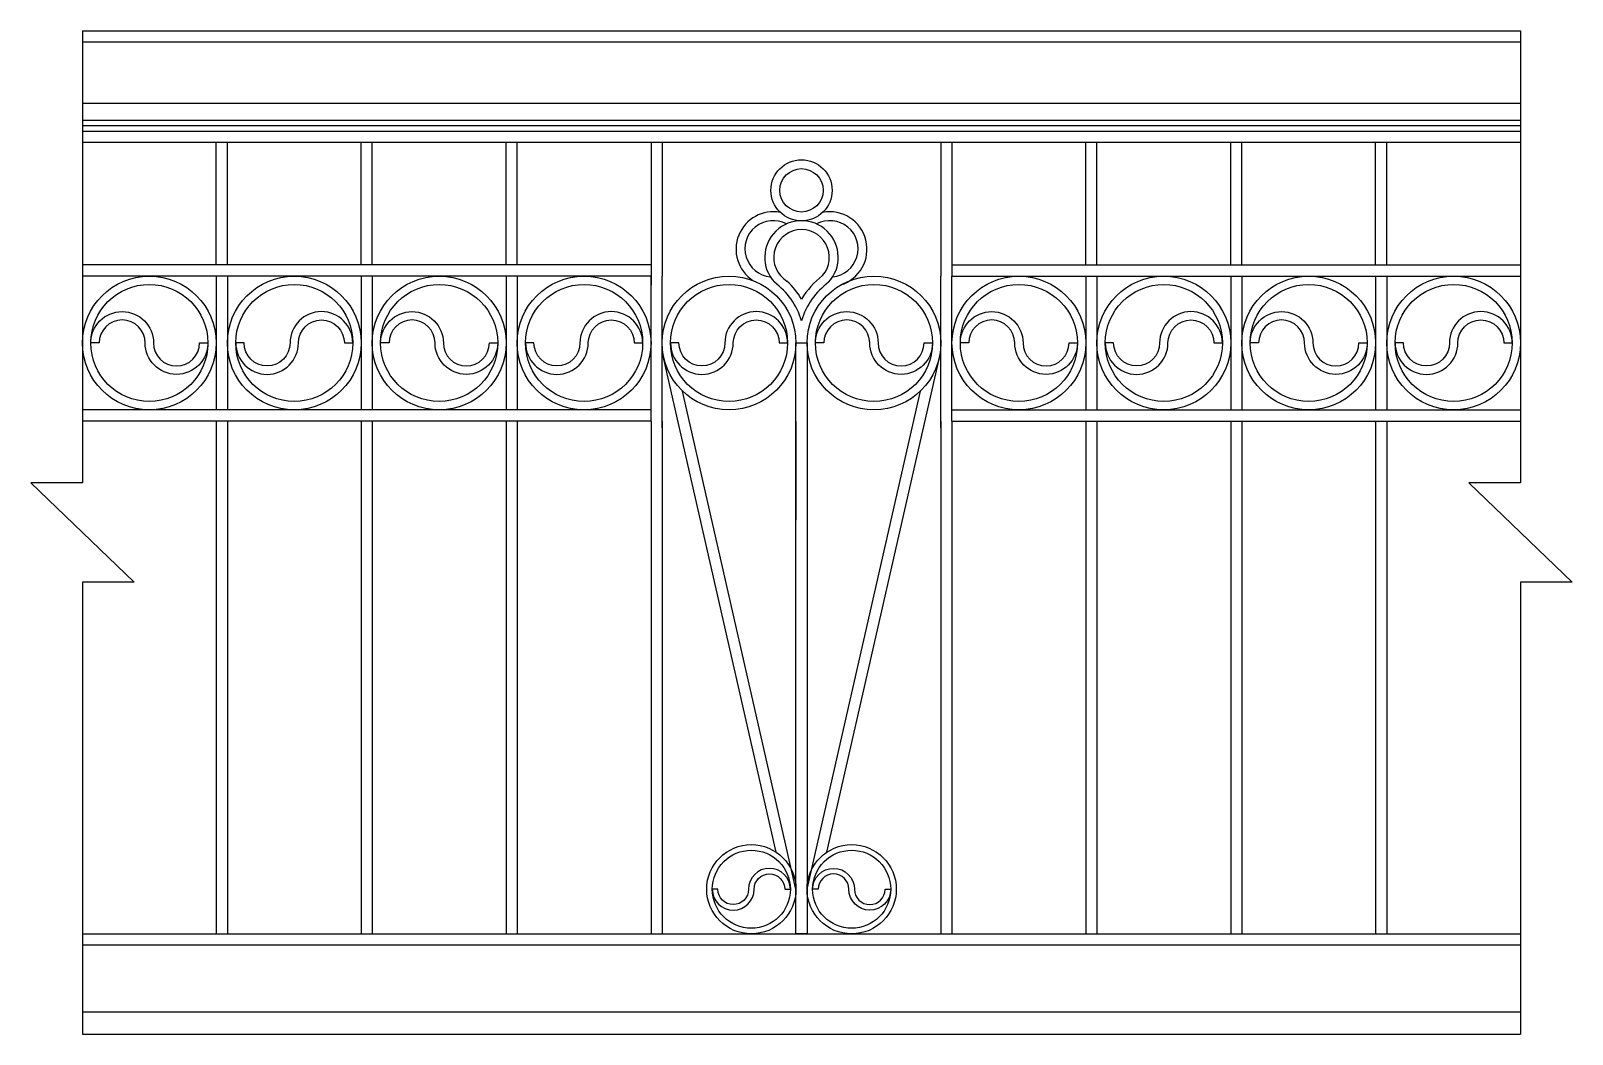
# Model space of a CAD drawing. Header units: metres. Extents: x 630 to 2012, y 1823 to 2723.
import ezdxf

# ---------------------------------------------------------------- set-up
doc = ezdxf.new("R2010")
doc.units = ezdxf.units.M
for name, color, linetype in [('2', 2, 'Continuous'), ('3', 3, 'Continuous'), ('4', 4, 'Continuous'), ('7', 7, 'Continuous')]:
    doc.layers.add(name, color=color, linetype=linetype)

msp = doc.modelspace()

# ---------------------------------------------------------------- linework, layer by layer
at = {"layer": '2'}
msp.add_line((675.99, 1822.63), (1965.99, 1822.63), dxfattribs=at)
at = {"layer": '3'}
for p, q in [((675.99, 2712.63), (1965.99, 2712.63)), ((675.99, 2642.63), (1965.99, 2642.63)), ((675.99, 2637.63), (1965.99, 2637.63)), ((675.99, 2632.63), (1965.99, 2632.63)), ((1185.99, 2512.63), (675.99, 2512.63)), ((1185.99, 2502.63), (675.99, 2502.63)), ((1185.99, 2372.63), (1185.99, 2502.63)), ((1195.99, 2366.53), (1195.99, 2502.63)), ((1445.99, 2366.53), (1445.99, 2502.63)), ((1455.99, 2512.63), (1965.99, 2512.63)), ((1455.99, 2502.63), (1965.99, 2502.63)), ((1455.99, 2372.63), (1455.99, 2502.63)), ((1298.16, 1985.92), (1195.99, 2434.77)), ((1343.83, 1985.92), (1445.99, 2434.77)), ((1315.99, 1952.63), (1214.28, 2399.5)), ((1325.99, 1952.63), (1427.71, 2399.5)), ((1185.99, 2382.63), (675.99, 2382.63)), ((1455.99, 2382.63), (1965.99, 2382.63)), ((1185.99, 2372.63), (675.99, 2372.63)), ((1455.99, 2372.63), (1965.99, 2372.63)), ((675.99, 1912.63), (1965.99, 1912.63)), ((675.99, 1902.63), (1965.99, 1902.63))]:
    msp.add_line(p, q, dxfattribs=at)
for points in [[(675.99, 2722.63), (675.99, 2317.18), (629.68, 2317.18), (722.3, 2228.07), (675.99, 2228.07), (675.99, 1822.63)], [(1965.99, 2722.63), (1965.99, 2317.18), (1919.68, 2317.18), (2012.3, 2228.07), (1965.99, 2228.07), (1965.99, 1822.63)], [(795.99, 2512.63), (795.99, 2622.63)], [(805.99, 2512.63), (805.99, 2622.63)], [(925.99, 2512.63), (925.99, 2622.63)], [(935.99, 2512.63), (935.99, 2622.63)], [(1055.99, 2512.63), (1055.99, 2622.63)], [(1065.99, 2512.63), (1065.99, 2622.63)], [(1185.99, 2622.63), (1185.99, 2494.55)], [(1195.99, 2622.63), (1195.99, 2502.63)], [(1445.99, 2622.63), (1445.99, 2502.63)], [(1455.99, 2622.63), (1455.99, 2502.63)], [(1575.99, 2512.63), (1575.99, 2622.63)], [(1585.99, 2512.63), (1585.99, 2622.63)], [(1705.99, 2512.63), (1705.99, 2622.63)], [(1715.99, 2512.63), (1715.99, 2622.63)], [(1835.99, 2512.63), (1835.99, 2622.63)], [(1845.99, 2512.63), (1845.99, 2622.63)], [(795.99, 2512.63), (795.99, 2607.01)], [(805.99, 2512.63), (805.99, 2607.01)], [(925.99, 2512.63), (925.99, 2607.01)], [(925.99, 2512.63), (925.99, 2607.01)], [(925.99, 2512.63), (925.99, 2607.01)], [(935.99, 2512.63), (935.99, 2607.01)], [(935.99, 2512.63), (935.99, 2607.01)], [(935.99, 2512.63), (935.99, 2607.01)], [(1445.99, 2607.01), (1445.99, 2502.63)], [(1455.99, 2607.01), (1455.99, 2502.63)], [(1575.99, 2512.63), (1575.99, 2607.01)], [(1585.99, 2512.63), (1585.99, 2607.01)], [(1705.99, 2512.63), (1705.99, 2607.01)], [(1705.99, 2512.63), (1705.99, 2607.01)], [(1705.99, 2512.63), (1705.99, 2607.01)], [(1715.99, 2512.63), (1715.99, 2607.01)], [(1715.99, 2512.63), (1715.99, 2607.01)], [(1715.99, 2512.63), (1715.99, 2607.01)], [(1835.99, 2512.63), (1835.99, 2607.01)], [(1845.99, 2512.63), (1845.99, 2607.01)], [(795.99, 2502.63), (795.99, 2382.63)], [(795.99, 2502.63), (795.99, 2382.63)], [(805.99, 2502.63), (805.99, 2382.63)], [(805.99, 2502.63), (805.99, 2382.63)], [(925.99, 2502.63), (925.99, 2382.63)], [(925.99, 2502.63), (925.99, 2382.63)], [(925.99, 2502.63), (925.99, 2382.63)], [(925.99, 2502.63), (925.99, 2382.63)], [(935.99, 2502.63), (935.99, 2382.63)], [(935.99, 2502.63), (935.99, 2382.63)], [(935.99, 2502.63), (935.99, 2382.63)], [(935.99, 2502.63), (935.99, 2382.63)], [(1055.99, 2502.63), (1055.99, 2382.63)], [(1065.99, 2502.63), (1065.99, 2382.63)], [(1575.99, 2502.63), (1575.99, 2382.63)], [(1575.99, 2502.63), (1575.99, 2382.63)], [(1585.99, 2502.63), (1585.99, 2382.63)], [(1585.99, 2502.63), (1585.99, 2382.63)], [(1705.99, 2502.63), (1705.99, 2382.63)], [(1705.99, 2502.63), (1705.99, 2382.63)], [(1705.99, 2502.63), (1705.99, 2382.63)], [(1705.99, 2502.63), (1705.99, 2382.63)], [(1715.99, 2502.63), (1715.99, 2382.63)], [(1715.99, 2502.63), (1715.99, 2382.63)], [(1715.99, 2502.63), (1715.99, 2382.63)], [(1715.99, 2502.63), (1715.99, 2382.63)], [(1835.99, 2502.63), (1835.99, 2382.63)], [(1835.99, 2502.63), (1835.99, 2382.63)], [(1845.99, 2502.63), (1845.99, 2382.63)], [(1845.99, 2502.63), (1845.99, 2382.63)], [(1315.99, 2442.63), (1325.99, 2442.63), (1325.99, 1912.63), (1315.99, 1912.63), (1315.99, 2442.63)], [(795.99, 2372.63), (795.99, 1912.63)], [(795.99, 2372.63), (795.99, 1912.63)], [(805.99, 2372.63), (805.99, 1912.63)], [(805.99, 2372.63), (805.99, 1912.63)], [(925.99, 2372.63), (925.99, 1912.63)], [(925.99, 2372.63), (925.99, 1912.63)], [(925.99, 2372.63), (925.99, 1912.63)], [(925.99, 2372.63), (925.99, 1912.63)], [(935.99, 2372.63), (935.99, 1912.63)], [(935.99, 2372.63), (935.99, 1912.63)], [(935.99, 2372.63), (935.99, 1912.63)], [(935.99, 2372.63), (935.99, 1912.63)], [(1055.99, 2372.63), (1055.99, 1912.63)], [(1065.99, 2372.63), (1065.99, 1912.63)], [(1185.99, 2372.63), (1185.99, 2302.62)], [(1185.99, 2372.63), (1185.99, 1912.63)], [(1195.99, 2372.63), (1195.99, 1912.63)], [(1315.99, 2372.63), (1315.99, 2283.8)], [(1325.99, 2372.63), (1325.99, 2290.97)], [(1445.99, 2372.63), (1445.99, 1912.63)], [(1455.99, 2372.63), (1455.99, 1912.63)], [(1575.99, 2372.63), (1575.99, 1912.63)], [(1575.99, 2372.63), (1575.99, 1912.63)], [(1585.99, 2372.63), (1585.99, 1912.63)], [(1585.99, 2372.63), (1585.99, 1912.63)], [(1705.99, 2372.63), (1705.99, 1912.63)], [(1705.99, 2372.63), (1705.99, 1912.63)], [(1705.99, 2372.63), (1705.99, 1912.63)], [(1705.99, 2372.63), (1705.99, 1912.63)], [(1715.99, 2372.63), (1715.99, 1912.63)], [(1715.99, 2372.63), (1715.99, 1912.63)], [(1715.99, 2372.63), (1715.99, 1912.63)], [(1715.99, 2372.63), (1715.99, 1912.63)], [(1835.99, 2372.63), (1835.99, 1912.63)], [(1835.99, 2372.63), (1835.99, 1912.63)], [(1845.99, 2372.63), (1845.99, 1912.63)], [(1845.99, 2372.63), (1845.99, 1912.63)]]:
    msp.add_lwpolyline(points, dxfattribs=at)
for points in [[(690.99, 2442.63), (683.49, 2442.63, -1), (739.74, 2442.63, 1), (780.99, 2442.63), (788.49, 2442.63, -1), (732.24, 2442.63, 1), (690.99, 2442.63), (687.24, 2442.63)], [(910.99, 2442.63), (918.49, 2442.63, 1), (862.24, 2442.63, -1), (820.99, 2442.63), (813.49, 2442.63, 1), (869.74, 2442.63, -1), (910.99, 2442.63), (914.74, 2442.63)], [(950.99, 2442.63), (943.49, 2442.63, -1), (999.74, 2442.63, 1), (1040.99, 2442.63), (1048.49, 2442.63, -1), (992.24, 2442.63, 1), (950.99, 2442.63), (947.24, 2442.63)], [(1170.99, 2442.63), (1178.49, 2442.63, 1), (1122.24, 2442.63, -1), (1080.99, 2442.63), (1073.49, 2442.63, 1), (1129.74, 2442.63, -1), (1170.99, 2442.63), (1174.74, 2442.63)], [(1300.99, 2442.63), (1308.49, 2442.63, 1), (1252.24, 2442.63, -1), (1210.99, 2442.63), (1203.49, 2442.63, 1), (1259.74, 2442.63, -1), (1300.99, 2442.63), (1304.74, 2442.63)], [(1340.99, 2442.63), (1333.49, 2442.63, -1), (1389.74, 2442.63, 1), (1430.99, 2442.63), (1438.49, 2442.63, -1), (1382.24, 2442.63, 1), (1340.99, 2442.63), (1337.24, 2442.63)], [(1470.99, 2442.63), (1463.49, 2442.63, -1), (1519.74, 2442.63, 1), (1560.99, 2442.63), (1568.49, 2442.63, -1), (1512.24, 2442.63, 1), (1470.99, 2442.63), (1467.24, 2442.63)], [(1690.99, 2442.63), (1698.49, 2442.63, 1), (1642.24, 2442.63, -1), (1600.99, 2442.63), (1593.49, 2442.63, 1), (1649.74, 2442.63, -1), (1690.99, 2442.63), (1694.74, 2442.63)], [(1730.99, 2442.63), (1723.49, 2442.63, -1), (1779.74, 2442.63, 1), (1820.99, 2442.63), (1828.49, 2442.63, -1), (1772.24, 2442.63, 1), (1730.99, 2442.63), (1727.24, 2442.63)], [(1950.99, 2442.63), (1958.49, 2442.63, 1), (1902.24, 2442.63, -1), (1860.99, 2442.63), (1853.49, 2442.63, 1), (1909.74, 2442.63, -1), (1950.99, 2442.63), (1954.74, 2442.63)], [(1305.99, 1952.63), (1310.99, 1952.63, 1), (1273.49, 1952.63, -1), (1245.99, 1952.63), (1240.99, 1952.63, 1), (1278.49, 1952.63, -1), (1305.99, 1952.63), (1308.49, 1952.63)], [(1335.99, 1952.63), (1330.99, 1952.63, -1), (1368.49, 1952.63, 1), (1395.99, 1952.63), (1400.99, 1952.63, -1), (1363.49, 1952.63, 1), (1335.99, 1952.63), (1333.49, 1952.63)]]:
    msp.add_lwpolyline(points, format="xyb", dxfattribs=at)
for centre, radius in [((1320.99, 2579.55), 27.46), ((1320.99, 2579.55), 19.46), ((735.99, 2442.63), 60), ((865.99, 2442.63), 60), ((995.99, 2442.63), 60), ((1125.99, 2442.63), 60), ((1255.99, 2442.63), 60), ((1385.99, 2442.63), 60), ((1515.99, 2442.63), 60), ((1645.99, 2442.63), 60), ((1775.99, 2442.63), 60), ((1905.99, 2442.63), 60), ((735.99, 2442.63), 52.5), ((865.99, 2442.63), 52.5), ((995.99, 2442.63), 52.5), ((1125.99, 2442.63), 52.5), ((1255.99, 2442.63), 52.5), ((1385.99, 2442.63), 52.5), ((1515.99, 2442.63), 52.5), ((1645.99, 2442.63), 52.5), ((1775.99, 2442.63), 52.5), ((1905.99, 2442.63), 52.5), ((1275.99, 1952.63), 40), ((1365.99, 1952.63), 40), ((1275.99, 1952.63), 35), ((1365.99, 1952.63), 35)]:
    msp.add_circle(centre, radius, dxfattribs=at)
for centre, radius, start, end in [((1295.81, 2526.76), 33.59, 79.48, 236.65), ((1346.18, 2526.76), 33.59, 287.31, 100.52), ((1295.54, 2527.07), 25.28, 61.96, 264.31), ((1320.99, 2519.35), 32.95, 317.55, 222.45), ((1320.99, 2519.35), 24.95, 319.11, 238.57), ((1295.43, 2527.33), 33.1, 48.47, 49.18), ((1346.45, 2527.07), 25.28, 275.69, 118.04), ((1385.99, 2442.63), 76, 127.38, 148.79), ((1255.99, 2442.63), 68, 17.08, 53.25), ((1255.99, 2442.63), 76, 31.21, 46.84), ((1385.99, 2442.63), 68, 126.75, 162.92)]:
    msp.add_arc(centre, radius, start, end, dxfattribs=at)
at = {"layer": '4'}
msp.add_line((675.99, 2722.63), (1965.99, 2722.63), dxfattribs=at)
at = {"layer": '7'}
for p, q in [((675.99, 2657.63), (1965.99, 2657.63)), ((675.99, 2622.63), (1965.99, 2622.63)), ((675.99, 1842.63), (1965.99, 1842.63))]:
    msp.add_line(p, q, dxfattribs=at)

doc.saveas('drawing.dxf')
